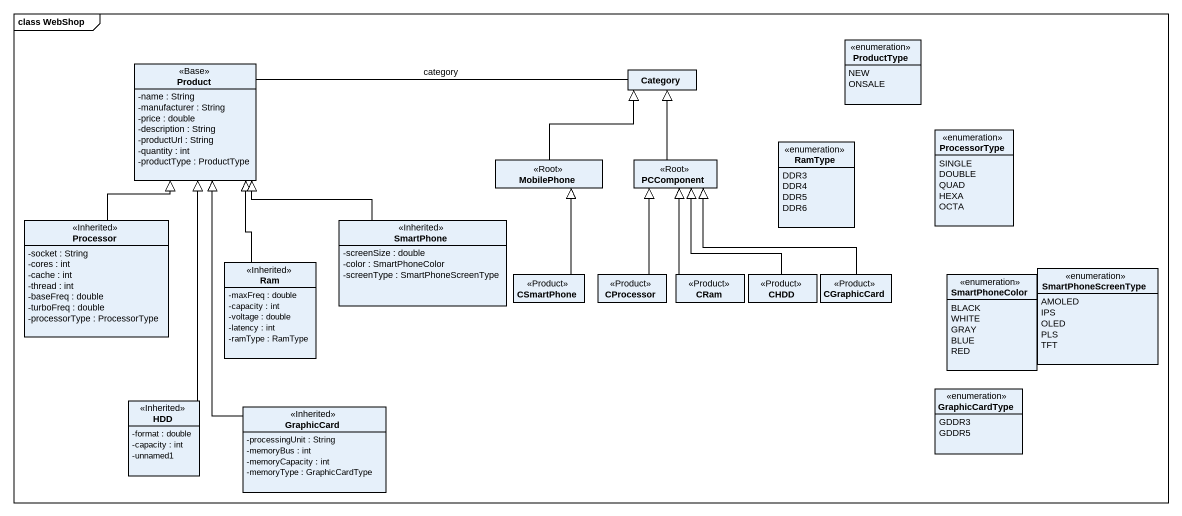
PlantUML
@startuml
mainframe class WebShop
hide circle
hide empty members
skinparam classAttributeIconSize 0
class Product <<Base>> {
  -name : String
  -manufacturer : String
  -price : double
  -description : String
  -productUrl : String
  -quantity : int
  -productType : ProductType
}
class Category
enum ProductType {
  NEW
  ONSALE
}
enum RamType {
  DDR3
  DDR4
  DDR5
  DDR6
}
enum ProcessorType {
  SINGLE
  DOUBLE
  QUAD
  HEXA
  OCTA
}
class MobilePhone <<Root>>
class PCComponent <<Root>>
class Processor <<Inherited>> {
  -socket : String
  -cores : int
  -cache : int
  -thread : int
  -baseFreq : double
  -turboFreq : double
  -processorType : ProcessorType
}
class SmartPhone <<Inherited>> {
  -screenSize : double
  -color : SmartPhoneColor
  -screenType : SmartPhoneScreenType
}
class Ram <<Inherited>> {
  -maxFreq : double
  -capacity : int
  -voltage : double
  -latency : int
  -ramType : RamType
}
class CSmartPhone <<Product>>
class CProcessor <<Product>>
class CRam <<Product>>
class CHDD <<Product>>
class CGraphicCard <<Product>>
enum SmartPhoneColor {
  BLACK
  WHITE
  GRAY
  BLUE
  RED
}
enum SmartPhoneScreenType {
  AMOLED
  IPS
  OLED
  PLS
  TFT
}
class HDD <<Inherited>> {
  -format : double
  -capacity : int
  -unnamed1
}
class GraphicCard <<Inherited>> {
  -processingUnit : String
  -memoryBus : int
  -memoryCapacity : int
  -memoryType : GraphicCardType
}
enum GraphicCardType {
  GDDR3
  GDDR5
}
Product -right- Category : category
MobilePhone -up-|> Category
PCComponent -up-|> Category
Processor -up-|> Product
SmartPhone -up-|> Product
Ram -up-|> Product
CSmartPhone -up-|> MobilePhone
CProcessor -up-|> PCComponent
CRam -up-|> PCComponent
CHDD -up-|> PCComponent
CGraphicCard -up-|> PCComponent
HDD -up-|> Product
GraphicCard -up-|> Product
@enduml
